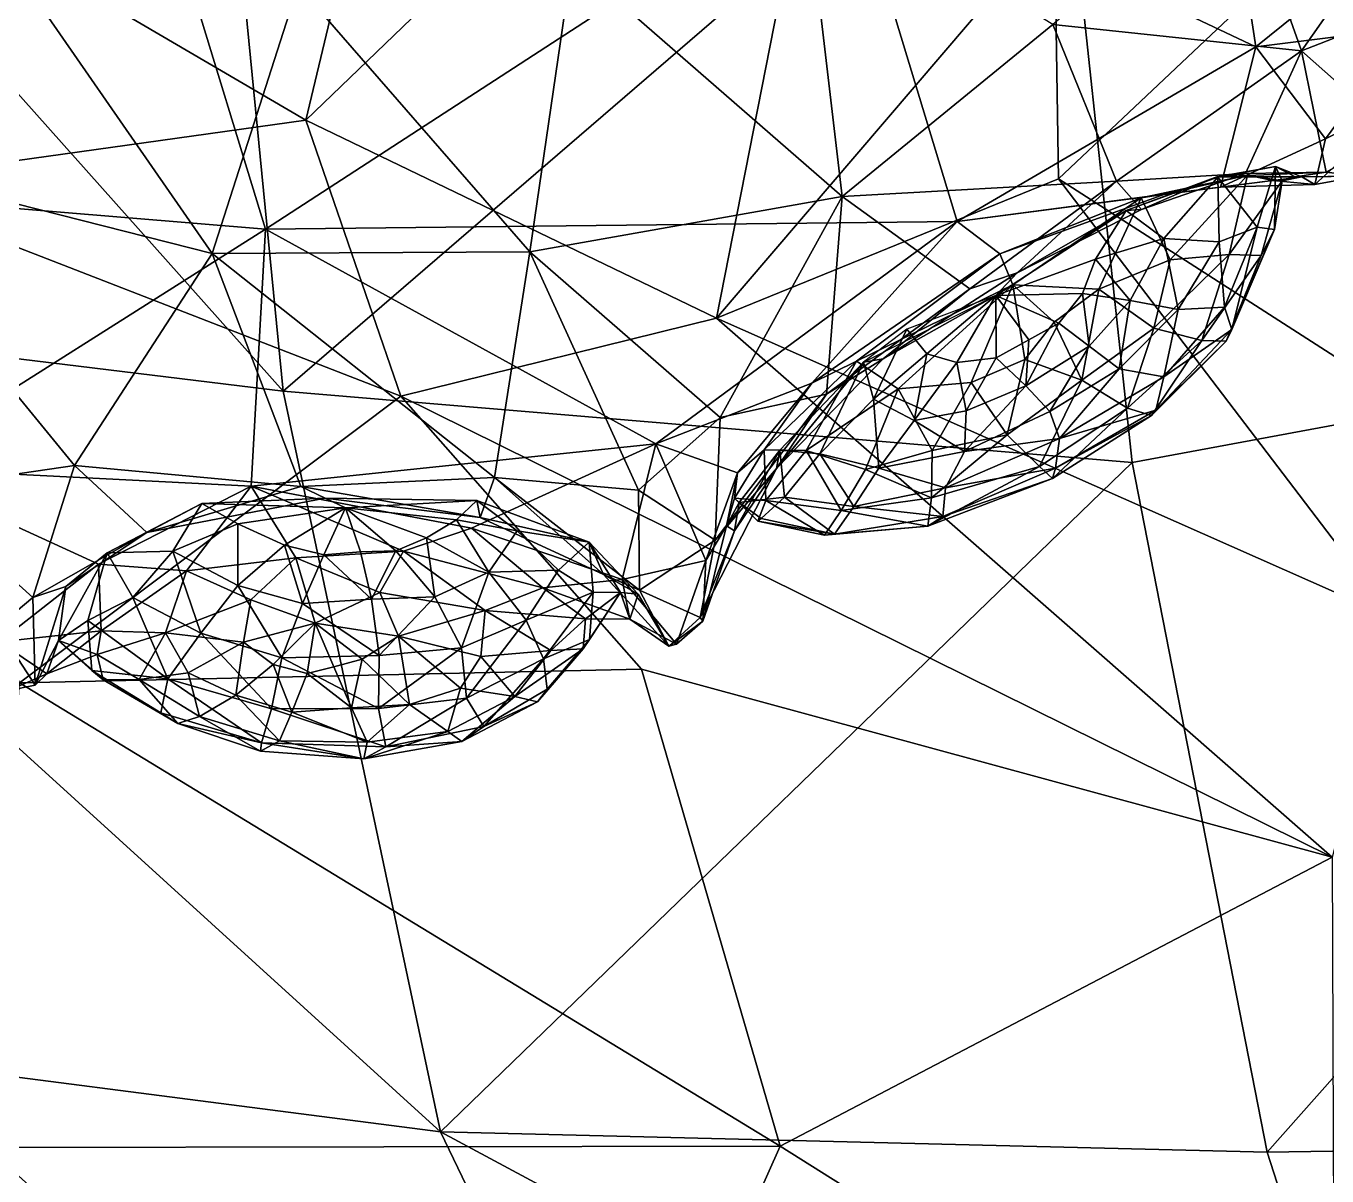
# Model space of a CAD drawing. Extents: x -1.07 to 1.07, y -3.15 to 5.89.
# Drawn here: x -0.578 to -0.4009, y -0.5574 to -0.401 of the extents above; entities that cross this region are included whole.
import ezdxf

# ---------------------------------------------------------------- set-up
doc = ezdxf.new("R2010")
doc.units = 0
doc.layers.add('TRICERTP$LWO', color=1, linetype='CONTINUOUS')

msp = doc.modelspace()

# ---------------------------------------------------------------- linework, layer by layer
at = {"layer": 'TRICERTP$LWO'}
for points in [[(-0.4382, -0.36034, 2.65548), (-0.30578, -0.43781, 2.73583), (-0.31039, -0.28077, 2.85145)], [(-0.55368, -0.34186, 2.50874), (-0.65631, -0.32363, 2.34307), (-0.54302, -0.45068, 2.44283)], [(-0.64631, -0.43805, 2.28687), (-0.54302, -0.45068, 2.44283), (-0.65631, -0.32363, 2.34307)], [(-0.52247, -0.34097, 0.89307), (-0.5399, -0.4138, 1.00567), (-0.62908, -0.36163, 0.93295)], [(-0.46442, -0.34113, 0.90022), (-0.5399, -0.4138, 1.00567), (-0.52247, -0.34097, 0.89307)], [(-0.46442, -0.34113, 0.90022), (-0.48403, -0.44072, 1.05318), (-0.5399, -0.4138, 1.00567)], [(-0.438, -0.38693, 0.98889), (-0.48403, -0.44072, 1.05318), (-0.46442, -0.34113, 0.90022)], [(-0.55368, -0.34186, 2.50874), (-0.54302, -0.45068, 2.44283), (-0.4382, -0.36034, 2.65548)], [(-0.65072, -0.35446, 0.01023), (-0.56671, -0.35893, 0.00587), (-0.63135, -0.42149, 0.00828)], [(-0.46651, -0.37738, 0.00285), (-0.41777, -0.3568, 0.00701), (-0.4106, -0.40383, 0.01312)], [(-0.4106, -0.40383, 0.01312), (-0.41777, -0.3568, 0.00701), (-0.39219, -0.38896, 0.0253)], [(-0.5454, -0.4286, 0.00353), (-0.63135, -0.42149, 0.00828), (-0.56671, -0.35893, 0.00587)], [(-0.56671, -0.35893, 0.00587), (-0.46651, -0.37738, 0.00285), (-0.5454, -0.4286, 0.00353)], [(-0.54302, -0.45068, 2.44283), (-0.42741, -0.46037, 2.58817), (-0.4382, -0.36034, 2.65548)], [(-0.4382, -0.36034, 2.65548), (-0.42741, -0.46037, 2.58817), (-0.30578, -0.43781, 2.73583)], [(-0.5399, -0.4138, 1.00567), (-0.60158, -0.4224, 1.02549), (-0.62908, -0.36163, 0.93295)], [(-0.45124, -0.42756, 0.00595), (-0.5454, -0.4286, 0.00353), (-0.46651, -0.37738, 0.00285)], [(-0.45124, -0.42756, 0.00595), (-0.46651, -0.37738, 0.00285), (-0.4106, -0.40383, 0.01312)], [(-0.47208, -0.38017, 0.25864), (-0.50367, -0.39214, 0.25594), (-0.46692, -0.42416, 0.15924)], [(-0.43822, -0.40075, 0.17486), (-0.47208, -0.38017, 0.25864), (-0.46692, -0.42416, 0.15924)], [(-0.41315, -0.37971, 0.17016), (-0.43822, -0.40075, 0.17486), (-0.40438, -0.40437, 0.10704)], [(-0.38728, -0.37995, 0.11084), (-0.41315, -0.37971, 0.17016), (-0.40438, -0.40437, 0.10704)], [(-0.38728, -0.37995, 0.11084), (-0.40438, -0.40437, 0.10704), (-0.38058, -0.39505, 0.0747)], [(-0.39834, -0.38486, 1.0313), (-0.43744, -0.42176, 1.03689), (-0.438, -0.38693, 0.98889)], [(-0.43744, -0.42176, 1.03689), (-0.39834, -0.38486, 1.0313), (-0.38316, -0.45664, 1.10777)], [(-0.55268, -0.43192, 0.16692), (-0.58362, -0.38736, 0.26072), (-0.60615, -0.41839, 0.17177)], [(-0.54096, -0.39548, 0.25393), (-0.58362, -0.38736, 0.26072), (-0.55268, -0.43192, 0.16692)], [(-0.438, -0.38693, 0.98889), (-0.43744, -0.42176, 1.03689), (-0.48403, -0.44072, 1.05318)], [(-0.39219, -0.38896, 0.0253), (-0.38995, -0.40121, 0.03189), (-0.4106, -0.40383, 0.01312)], [(-0.50367, -0.39214, 0.25594), (-0.54096, -0.39548, 0.25393), (-0.5094, -0.4317, 0.16602)], [(-0.46692, -0.42416, 0.15924), (-0.50367, -0.39214, 0.25594), (-0.5094, -0.4317, 0.16602)], [(-0.5094, -0.4317, 0.16602), (-0.54096, -0.39548, 0.25393), (-0.55268, -0.43192, 0.16692)], [(-0.39168, -0.41561, 0.06921), (-0.38058, -0.39505, 0.0747), (-0.40438, -0.40437, 0.10704)], [(-0.46692, -0.42416, 0.15924), (-0.42955, -0.42211, 0.12198), (-0.43822, -0.40075, 0.17486)], [(-0.40438, -0.40437, 0.10704), (-0.43822, -0.40075, 0.17486), (-0.42955, -0.42211, 0.12198)], [(-0.40112, -0.41631, 0.02215), (-0.4106, -0.40383, 0.01312), (-0.38995, -0.40121, 0.03189)], [(-0.38995, -0.40121, 0.03189), (-0.38926, -0.41046, 0.04284), (-0.40112, -0.41631, 0.02215)], [(-0.41538, -0.42292, 0.0146), (-0.45124, -0.42756, 0.00595), (-0.4106, -0.40383, 0.01312)], [(-0.42955, -0.42211, 0.12198), (-0.41198, -0.42105, 0.09964), (-0.40438, -0.40437, 0.10704)], [(-0.40112, -0.41631, 0.02215), (-0.41538, -0.42292, 0.0146), (-0.4106, -0.40383, 0.01312)], [(-0.41198, -0.42105, 0.09964), (-0.401, -0.42088, 0.07666), (-0.40438, -0.40437, 0.10704)], [(-0.39168, -0.41561, 0.06921), (-0.40438, -0.40437, 0.10704), (-0.401, -0.42088, 0.07666)], [(-0.38926, -0.41046, 0.04284), (-0.40254, -0.42255, 0.03177), (-0.40112, -0.41631, 0.02215)], [(-0.39632, -0.42141, 0.05381), (-0.40254, -0.42255, 0.03177), (-0.38926, -0.41046, 0.04284)], [(-0.5399, -0.4138, 1.00567), (-0.527, -0.45133, 1.07168), (-0.60158, -0.4224, 1.02549)], [(-0.48403, -0.44072, 1.05318), (-0.527, -0.45133, 1.07168), (-0.5399, -0.4138, 1.00567)], [(-0.39168, -0.41561, 0.06921), (-0.401, -0.42088, 0.07666), (-0.39632, -0.42141, 0.05381)], [(-0.40254, -0.42255, 0.03177), (-0.41538, -0.42292, 0.0146), (-0.40112, -0.41631, 0.02215)], [(-0.59344, -0.46401, 0.12862), (-0.5714, -0.46078, 0.12442), (-0.60615, -0.41839, 0.17177)], [(-0.60615, -0.41839, 0.17177), (-0.5714, -0.46078, 0.12442), (-0.55268, -0.43192, 0.16692)], [(-0.63135, -0.42149, 0.00828), (-0.5454, -0.4286, 0.00353), (-0.59676, -0.4611, 0.00479)], [(-0.42955, -0.42211, 0.12198), (-0.42615, -0.42593, 0.1102), (-0.41198, -0.42105, 0.09964)], [(-0.4262, -0.42434, 0.01414), (-0.41172, -0.42129, 0.02816), (-0.42225, -0.4328, 0.01519)], [(-0.4262, -0.42434, 0.01414), (-0.42299, -0.42386, 0.0152), (-0.41172, -0.42129, 0.02816)], [(-0.41591, -0.42152, 0.09246), (-0.41198, -0.42105, 0.09964), (-0.42615, -0.42593, 0.1102)], [(-0.40826, -0.422, 0.03141), (-0.41172, -0.42129, 0.02816), (-0.42299, -0.42386, 0.0152)], [(-0.41423, -0.43206, 0.02474), (-0.42225, -0.4328, 0.01519), (-0.41172, -0.42129, 0.02816)], [(-0.40523, -0.42148, 0.06724), (-0.41591, -0.42152, 0.09246), (-0.4079, -0.42011, 0.06098)], [(-0.41591, -0.42152, 0.09246), (-0.41576, -0.42153, 0.08521), (-0.4079, -0.42011, 0.06098)], [(-0.40523, -0.42148, 0.06724), (-0.401, -0.42088, 0.07666), (-0.41591, -0.42152, 0.09246)], [(-0.41198, -0.42105, 0.09964), (-0.41591, -0.42152, 0.09246), (-0.401, -0.42088, 0.07666)], [(-0.4079, -0.42011, 0.06098), (-0.41576, -0.42153, 0.08521), (-0.41043, -0.42833, 0.06669)], [(-0.41172, -0.42129, 0.02816), (-0.40699, -0.42203, 0.04201), (-0.41423, -0.43206, 0.02474)], [(-0.41172, -0.42129, 0.02816), (-0.40826, -0.422, 0.03141), (-0.40699, -0.42203, 0.04201)], [(-0.41043, -0.42833, 0.06669), (-0.40807, -0.42867, 0.0505), (-0.4079, -0.42011, 0.06098)], [(-0.40826, -0.422, 0.03141), (-0.40254, -0.42255, 0.03177), (-0.40432, -0.42148, 0.04812)], [(-0.40432, -0.42148, 0.04812), (-0.40699, -0.42203, 0.04201), (-0.40826, -0.422, 0.03141)], [(-0.4079, -0.42011, 0.06098), (-0.40807, -0.42867, 0.0505), (-0.40699, -0.42203, 0.04201)], [(-0.40699, -0.42203, 0.04201), (-0.40432, -0.42148, 0.04812), (-0.4079, -0.42011, 0.06098)], [(-0.40523, -0.42148, 0.06724), (-0.4079, -0.42011, 0.06098), (-0.40432, -0.42148, 0.04812)], [(-0.401, -0.42088, 0.07666), (-0.40523, -0.42148, 0.06724), (-0.39632, -0.42141, 0.05381)], [(-0.40432, -0.42148, 0.04812), (-0.39632, -0.42141, 0.05381), (-0.40523, -0.42148, 0.06724)], [(-0.39632, -0.42141, 0.05381), (-0.40432, -0.42148, 0.04812), (-0.40254, -0.42255, 0.03177)], [(-0.527, -0.45133, 1.07168), (-0.57891, -0.49034, 1.17612), (-0.60158, -0.4224, 1.02549)], [(-0.48403, -0.44072, 1.05318), (-0.43744, -0.42176, 1.03689), (-0.39194, -0.4815, 1.14258)], [(-0.42955, -0.42211, 0.12198), (-0.46692, -0.42416, 0.15924), (-0.44952, -0.43675, 0.12278)], [(-0.41538, -0.42292, 0.0146), (-0.42299, -0.42386, 0.0152), (-0.45124, -0.42756, 0.00595)], [(-0.44952, -0.43675, 0.12278), (-0.44306, -0.43454, 0.11598), (-0.42955, -0.42211, 0.12198)], [(-0.42615, -0.42593, 0.1102), (-0.42955, -0.42211, 0.12198), (-0.44306, -0.43454, 0.11598)], [(-0.43744, -0.42176, 1.03689), (-0.38316, -0.45664, 1.10777), (-0.39194, -0.4815, 1.14258)], [(-0.41576, -0.42153, 0.08521), (-0.41591, -0.42152, 0.09246), (-0.42823, -0.42607, 0.10472)], [(-0.42615, -0.42593, 0.1102), (-0.42823, -0.42607, 0.10472), (-0.41591, -0.42152, 0.09246)], [(-0.42823, -0.42607, 0.10472), (-0.4231, -0.42989, 0.09702), (-0.41576, -0.42153, 0.08521)], [(-0.4231, -0.42989, 0.09702), (-0.4156, -0.43035, 0.08312), (-0.41576, -0.42153, 0.08521)], [(-0.42299, -0.42386, 0.0152), (-0.41538, -0.42292, 0.0146), (-0.40826, -0.422, 0.03141)], [(-0.4156, -0.43035, 0.08312), (-0.41043, -0.42833, 0.06669), (-0.41576, -0.42153, 0.08521)], [(-0.40254, -0.42255, 0.03177), (-0.40826, -0.422, 0.03141), (-0.41538, -0.42292, 0.0146)], [(-0.40985, -0.43219, 0.03602), (-0.41423, -0.43206, 0.02474), (-0.40699, -0.42203, 0.04201)], [(-0.40807, -0.42867, 0.0505), (-0.40985, -0.43219, 0.03602), (-0.40699, -0.42203, 0.04201)], [(-0.5094, -0.4317, 0.16602), (-0.48351, -0.45423, 0.11876), (-0.46692, -0.42416, 0.15924)], [(-0.48351, -0.45423, 0.11876), (-0.46905, -0.45109, 0.11294), (-0.46692, -0.42416, 0.15924)], [(-0.46905, -0.45109, 0.11294), (-0.44952, -0.43675, 0.12278), (-0.46692, -0.42416, 0.15924)], [(-0.44542, -0.43198, 0.0073), (-0.45124, -0.42756, 0.00595), (-0.42299, -0.42386, 0.0152)], [(-0.42299, -0.42386, 0.0152), (-0.4262, -0.42434, 0.01414), (-0.44542, -0.43198, 0.0073)], [(-0.44368, -0.43621, 0.00677), (-0.44542, -0.43198, 0.0073), (-0.4262, -0.42434, 0.01414)], [(-0.44368, -0.43621, 0.00677), (-0.4262, -0.42434, 0.01414), (-0.43194, -0.43679, 0.00873)], [(-0.42225, -0.4328, 0.01519), (-0.43194, -0.43679, 0.00873), (-0.4262, -0.42434, 0.01414)], [(-0.4324, -0.43271, 0.1068), (-0.42823, -0.42607, 0.10472), (-0.446, -0.43765, 0.11097)], [(-0.44306, -0.43454, 0.11598), (-0.446, -0.43765, 0.11097), (-0.42823, -0.42607, 0.10472)], [(-0.42615, -0.42593, 0.1102), (-0.44306, -0.43454, 0.11598), (-0.42823, -0.42607, 0.10472)], [(-0.4324, -0.43271, 0.1068), (-0.4231, -0.42989, 0.09702), (-0.42823, -0.42607, 0.10472)], [(-0.45124, -0.42756, 0.00595), (-0.49227, -0.45782, 0.01107), (-0.5454, -0.4286, 0.00353)], [(-0.49227, -0.45782, 0.01107), (-0.45124, -0.42756, 0.00595), (-0.47102, -0.44955, 0.01136)], [(-0.45124, -0.42756, 0.00595), (-0.44542, -0.43198, 0.0073), (-0.47102, -0.44955, 0.01136)], [(-0.41043, -0.42833, 0.06669), (-0.4156, -0.43035, 0.08312), (-0.41486, -0.43924, 0.06909)], [(-0.41486, -0.43924, 0.06909), (-0.41385, -0.44228, 0.05262), (-0.41043, -0.42833, 0.06669)], [(-0.40807, -0.42867, 0.0505), (-0.41043, -0.42833, 0.06669), (-0.41385, -0.44228, 0.05262)], [(-0.59676, -0.4611, 0.00479), (-0.5454, -0.4286, 0.00353), (-0.54737, -0.46358, 0.00293)], [(-0.54737, -0.46358, 0.00293), (-0.5454, -0.4286, 0.00353), (-0.49227, -0.45782, 0.01107)], [(-0.4231, -0.42989, 0.09702), (-0.4324, -0.43271, 0.1068), (-0.42769, -0.43834, 0.09851)], [(-0.42769, -0.43834, 0.09851), (-0.42118, -0.43956, 0.08527), (-0.4231, -0.42989, 0.09702)], [(-0.4156, -0.43035, 0.08312), (-0.4231, -0.42989, 0.09702), (-0.42118, -0.43956, 0.08527)], [(-0.42118, -0.43956, 0.08527), (-0.41486, -0.43924, 0.06909), (-0.4156, -0.43035, 0.08312)], [(-0.40985, -0.43219, 0.03602), (-0.40807, -0.42867, 0.0505), (-0.41461, -0.44387, 0.03699)], [(-0.41385, -0.44228, 0.05262), (-0.41461, -0.44387, 0.03699), (-0.40807, -0.42867, 0.0505)], [(-0.5714, -0.46078, 0.12442), (-0.5406, -0.46361, 0.12848), (-0.55268, -0.43192, 0.16692)], [(-0.5094, -0.4317, 0.16602), (-0.55268, -0.43192, 0.16692), (-0.51425, -0.46241, 0.12282)], [(-0.5406, -0.46361, 0.12848), (-0.51425, -0.46241, 0.12282), (-0.55268, -0.43192, 0.16692)], [(-0.51425, -0.46241, 0.12282), (-0.49462, -0.46411, 0.11382), (-0.5094, -0.4317, 0.16602)], [(-0.48351, -0.45423, 0.11876), (-0.5094, -0.4317, 0.16602), (-0.49462, -0.46411, 0.11382)], [(-0.47102, -0.44955, 0.01136), (-0.44542, -0.43198, 0.0073), (-0.46495, -0.44656, 0.00969)], [(-0.44542, -0.43198, 0.0073), (-0.44368, -0.43621, 0.00677), (-0.46495, -0.44656, 0.00969)], [(-0.42225, -0.4328, 0.01519), (-0.41423, -0.43206, 0.02474), (-0.42447, -0.4421, 0.01358)], [(-0.41794, -0.44378, 0.0236), (-0.42447, -0.4421, 0.01358), (-0.41423, -0.43206, 0.02474)], [(-0.41423, -0.43206, 0.02474), (-0.40985, -0.43219, 0.03602), (-0.41794, -0.44378, 0.0236)], [(-0.4342, -0.43738, 0.1064), (-0.4324, -0.43271, 0.1068), (-0.446, -0.43765, 0.11097)], [(-0.4342, -0.43738, 0.1064), (-0.42769, -0.43834, 0.09851), (-0.4324, -0.43271, 0.1068)], [(-0.42447, -0.4421, 0.01358), (-0.43194, -0.43679, 0.00873), (-0.42225, -0.4328, 0.01519)], [(-0.41461, -0.44387, 0.03699), (-0.41794, -0.44378, 0.0236), (-0.40985, -0.43219, 0.03602)], [(-0.44306, -0.43454, 0.11598), (-0.44952, -0.43675, 0.12278), (-0.46131, -0.44628, 0.11026)], [(-0.44306, -0.43454, 0.11598), (-0.46131, -0.44628, 0.11026), (-0.446, -0.43765, 0.11097)], [(-0.46905, -0.45109, 0.11294), (-0.46131, -0.44628, 0.11026), (-0.44952, -0.43675, 0.12278)], [(-0.45929, -0.45034, 0.00976), (-0.46495, -0.44656, 0.00969), (-0.44368, -0.43621, 0.00677)], [(-0.44932, -0.44946, 0.00784), (-0.45929, -0.45034, 0.00976), (-0.44368, -0.43621, 0.00677)], [(-0.44202, -0.44633, 0.00702), (-0.44932, -0.44946, 0.00784), (-0.44368, -0.43621, 0.00677)], [(-0.43741, -0.44141, 0.10599), (-0.4342, -0.43738, 0.1064), (-0.446, -0.43765, 0.11097)], [(-0.43194, -0.43679, 0.00873), (-0.43806, -0.44128, 0.00684), (-0.44368, -0.43621, 0.00677)], [(-0.43806, -0.44128, 0.00684), (-0.44202, -0.44633, 0.00702), (-0.44368, -0.43621, 0.00677)], [(-0.43426, -0.44918, 0.01061), (-0.43806, -0.44128, 0.00684), (-0.43194, -0.43679, 0.00873)], [(-0.43741, -0.44141, 0.10599), (-0.43326, -0.44454, 0.09861), (-0.4342, -0.43738, 0.1064)], [(-0.42447, -0.4421, 0.01358), (-0.43426, -0.44918, 0.01061), (-0.43194, -0.43679, 0.00873)], [(-0.42769, -0.43834, 0.09851), (-0.4342, -0.43738, 0.1064), (-0.43326, -0.44454, 0.09861)], [(-0.54302, -0.45068, 2.44283), (-0.64631, -0.43805, 2.28687), (-0.52158, -0.55145, 2.37869)], [(-0.61577, -0.53929, 2.2082), (-0.52158, -0.55145, 2.37869), (-0.64631, -0.43805, 2.28687)], [(-0.46131, -0.44628, 0.11026), (-0.46402, -0.44671, 0.10498), (-0.446, -0.43765, 0.11097)], [(-0.45808, -0.44223, 0.10946), (-0.45539, -0.44557, 0.10828), (-0.446, -0.43765, 0.11097)], [(-0.45539, -0.44557, 0.10828), (-0.45127, -0.44674, 0.10731), (-0.446, -0.43765, 0.11097)], [(-0.45127, -0.44674, 0.10731), (-0.44593, -0.44611, 0.10647), (-0.446, -0.43765, 0.11097)], [(-0.44151, -0.44368, 0.10661), (-0.43741, -0.44141, 0.10599), (-0.446, -0.43765, 0.11097)], [(-0.44593, -0.44611, 0.10647), (-0.44151, -0.44368, 0.10661), (-0.446, -0.43765, 0.11097)], [(-0.43326, -0.44454, 0.09861), (-0.42919, -0.44762, 0.08577), (-0.42769, -0.43834, 0.09851)], [(-0.42118, -0.43956, 0.08527), (-0.42769, -0.43834, 0.09851), (-0.42919, -0.44762, 0.08577)], [(-0.42741, -0.46037, 2.58817), (-0.40905, -0.5542, 2.52382), (-0.30578, -0.43781, 2.73583)], [(-0.40905, -0.5542, 2.52382), (-0.28174, -0.55226, 2.65648), (-0.30578, -0.43781, 2.73583)], [(-0.527, -0.45133, 1.07168), (-0.48403, -0.44072, 1.05318), (-0.4002, -0.51408, 1.20277)], [(-0.48403, -0.44072, 1.05318), (-0.39194, -0.4815, 1.14258), (-0.4002, -0.51408, 1.20277)], [(-0.42919, -0.44762, 0.08577), (-0.4231, -0.4487, 0.06827), (-0.42118, -0.43956, 0.08527)], [(-0.41486, -0.43924, 0.06909), (-0.42118, -0.43956, 0.08527), (-0.4231, -0.4487, 0.06827)], [(-0.41486, -0.43924, 0.06909), (-0.4231, -0.4487, 0.06827), (-0.41385, -0.44228, 0.05262)], [(-0.45808, -0.44223, 0.10946), (-0.46402, -0.44671, 0.10498), (-0.46262, -0.45176, 0.10192)], [(-0.45539, -0.44557, 0.10828), (-0.45808, -0.44223, 0.10946), (-0.46262, -0.45176, 0.10192)], [(-0.43806, -0.44128, 0.00684), (-0.43426, -0.44918, 0.01061), (-0.44202, -0.44633, 0.00702)], [(-0.43326, -0.44454, 0.09861), (-0.43741, -0.44141, 0.10599), (-0.44188, -0.44993, 0.09964)], [(-0.44151, -0.44368, 0.10661), (-0.44188, -0.44993, 0.09964), (-0.43741, -0.44141, 0.10599)], [(-0.42804, -0.45299, 0.01952), (-0.43426, -0.44918, 0.01061), (-0.42447, -0.4421, 0.01358)], [(-0.41794, -0.44378, 0.0236), (-0.42804, -0.45299, 0.01952), (-0.42447, -0.4421, 0.01358)], [(-0.4231, -0.4487, 0.06827), (-0.4242, -0.45324, 0.04891), (-0.41385, -0.44228, 0.05262)], [(-0.41385, -0.44228, 0.05262), (-0.4242, -0.45324, 0.04891), (-0.41461, -0.44387, 0.03699)], [(-0.44151, -0.44368, 0.10661), (-0.44593, -0.44611, 0.10647), (-0.44188, -0.44993, 0.09964)], [(-0.4248, -0.45395, 0.03232), (-0.42804, -0.45299, 0.01952), (-0.41794, -0.44378, 0.0236)], [(-0.41461, -0.44387, 0.03699), (-0.4248, -0.45395, 0.03232), (-0.41794, -0.44378, 0.0236)], [(-0.4242, -0.45324, 0.04891), (-0.4248, -0.45395, 0.03232), (-0.41461, -0.44387, 0.03699)], [(-0.46131, -0.44628, 0.11026), (-0.46905, -0.45109, 0.11294), (-0.47583, -0.4612, 0.09087)], [(-0.46131, -0.44628, 0.11026), (-0.47583, -0.4612, 0.09087), (-0.46402, -0.44671, 0.10498)], [(-0.45539, -0.44557, 0.10828), (-0.46262, -0.45176, 0.10192), (-0.45709, -0.45464, 0.09996)], [(-0.45127, -0.44674, 0.10731), (-0.45539, -0.44557, 0.10828), (-0.45709, -0.45464, 0.09996)], [(-0.44593, -0.44611, 0.10647), (-0.45127, -0.44674, 0.10731), (-0.45001, -0.45334, 0.10042)], [(-0.44593, -0.44611, 0.10647), (-0.45001, -0.45334, 0.10042), (-0.44188, -0.44993, 0.09964)], [(-0.44188, -0.44993, 0.09964), (-0.43864, -0.45341, 0.0882), (-0.43326, -0.44454, 0.09861)], [(-0.42919, -0.44762, 0.08577), (-0.43326, -0.44454, 0.09861), (-0.43864, -0.45341, 0.0882)], [(-0.47752, -0.45865, 0.02036), (-0.46495, -0.44656, 0.00969), (-0.47182, -0.45873, 0.01778)], [(-0.47102, -0.44955, 0.01136), (-0.46495, -0.44656, 0.00969), (-0.47752, -0.45865, 0.02036)], [(-0.47583, -0.4612, 0.09087), (-0.4754, -0.45867, 0.08386), (-0.46402, -0.44671, 0.10498)], [(-0.46402, -0.44671, 0.10498), (-0.4754, -0.45867, 0.08386), (-0.46992, -0.45919, 0.08857)], [(-0.45929, -0.45034, 0.00976), (-0.47182, -0.45873, 0.01778), (-0.46495, -0.44656, 0.00969)], [(-0.46262, -0.45176, 0.10192), (-0.46402, -0.44671, 0.10498), (-0.46992, -0.45919, 0.08857)], [(-0.45127, -0.44674, 0.10731), (-0.45709, -0.45464, 0.09996), (-0.45001, -0.45334, 0.10042)], [(-0.44202, -0.44633, 0.00702), (-0.44442, -0.4566, 0.01163), (-0.44932, -0.44946, 0.00784)], [(-0.44442, -0.4566, 0.01163), (-0.44202, -0.44633, 0.00702), (-0.43426, -0.44918, 0.01061)], [(-0.43864, -0.45341, 0.0882), (-0.4373, -0.45711, 0.07119), (-0.42919, -0.44762, 0.08577)], [(-0.4231, -0.4487, 0.06827), (-0.42919, -0.44762, 0.08577), (-0.4373, -0.45711, 0.07119)], [(-0.49227, -0.45782, 0.01107), (-0.47102, -0.44955, 0.01136), (-0.48114, -0.46178, 0.02409)], [(-0.48114, -0.46178, 0.02409), (-0.47102, -0.44955, 0.01136), (-0.47752, -0.45865, 0.02036)], [(-0.44932, -0.44946, 0.00784), (-0.45464, -0.45873, 0.01208), (-0.45929, -0.45034, 0.00976)], [(-0.45464, -0.45873, 0.01208), (-0.44932, -0.44946, 0.00784), (-0.44442, -0.4566, 0.01163)], [(-0.44003, -0.46093, 0.02039), (-0.44442, -0.4566, 0.01163), (-0.43426, -0.44918, 0.01061)], [(-0.42804, -0.45299, 0.01952), (-0.44003, -0.46093, 0.02039), (-0.43426, -0.44918, 0.01061)], [(-0.4231, -0.4487, 0.06827), (-0.4373, -0.45711, 0.07119), (-0.4242, -0.45324, 0.04891)], [(-0.57891, -0.49034, 1.17612), (-0.527, -0.45133, 1.07168), (-0.49421, -0.48848, 1.16196)], [(-0.54302, -0.45068, 2.44283), (-0.52158, -0.55145, 2.37869), (-0.42741, -0.46037, 2.58817)], [(-0.527, -0.45133, 1.07168), (-0.4002, -0.51408, 1.20277), (-0.49421, -0.48848, 1.16196)], [(-0.48421, -0.47093, 0.09689), (-0.47583, -0.4612, 0.09087), (-0.46905, -0.45109, 0.11294)], [(-0.48421, -0.47093, 0.09689), (-0.46905, -0.45109, 0.11294), (-0.48351, -0.45423, 0.11876)], [(-0.47182, -0.45873, 0.01778), (-0.45929, -0.45034, 0.00976), (-0.46372, -0.4613, 0.01621)], [(-0.46372, -0.4613, 0.01621), (-0.45929, -0.45034, 0.00976), (-0.45464, -0.45873, 0.01208)], [(-0.43864, -0.45341, 0.0882), (-0.44188, -0.44993, 0.09964), (-0.45025, -0.45886, 0.08836)], [(-0.45001, -0.45334, 0.10042), (-0.45025, -0.45886, 0.08836), (-0.44188, -0.44993, 0.09964)], [(-0.46262, -0.45176, 0.10192), (-0.46992, -0.45919, 0.08857), (-0.46192, -0.46116, 0.08837)], [(-0.45709, -0.45464, 0.09996), (-0.46262, -0.45176, 0.10192), (-0.46192, -0.46116, 0.08837)], [(-0.45001, -0.45334, 0.10042), (-0.45709, -0.45464, 0.09996), (-0.45025, -0.45886, 0.08836)], [(-0.43826, -0.46256, 0.03316), (-0.44003, -0.46093, 0.02039), (-0.42804, -0.45299, 0.01952)], [(-0.4248, -0.45395, 0.03232), (-0.43826, -0.46256, 0.03316), (-0.42804, -0.45299, 0.01952)], [(-0.4373, -0.45711, 0.07119), (-0.43786, -0.46115, 0.0504), (-0.4242, -0.45324, 0.04891)], [(-0.4242, -0.45324, 0.04891), (-0.43786, -0.46115, 0.0504), (-0.4248, -0.45395, 0.03232)], [(-0.48421, -0.47093, 0.09689), (-0.48351, -0.45423, 0.11876), (-0.49462, -0.46411, 0.11382)], [(-0.45709, -0.45464, 0.09996), (-0.46192, -0.46116, 0.08837), (-0.45025, -0.45886, 0.08836)], [(-0.43864, -0.45341, 0.0882), (-0.45025, -0.45886, 0.08836), (-0.4373, -0.45711, 0.07119)], [(-0.43786, -0.46115, 0.0504), (-0.43826, -0.46256, 0.03316), (-0.4248, -0.45395, 0.03232)], [(-0.44003, -0.46093, 0.02039), (-0.45473, -0.46519, 0.02014), (-0.44442, -0.4566, 0.01163)], [(-0.45473, -0.46519, 0.02014), (-0.45464, -0.45873, 0.01208), (-0.44442, -0.4566, 0.01163)], [(-0.49227, -0.45782, 0.01107), (-0.51735, -0.46929, 0.00507), (-0.54737, -0.46358, 0.00293)], [(-0.49687, -0.47629, 0.0187), (-0.51735, -0.46929, 0.00507), (-0.49227, -0.45782, 0.01107)], [(-0.48546, -0.47368, 0.03123), (-0.49687, -0.47629, 0.0187), (-0.49227, -0.45782, 0.01107)], [(-0.48546, -0.47368, 0.03123), (-0.49227, -0.45782, 0.01107), (-0.48114, -0.46178, 0.02409)], [(-0.48157, -0.46522, 0.03549), (-0.47752, -0.45865, 0.02036), (-0.47729, -0.46553, 0.02956)], [(-0.48114, -0.46178, 0.02409), (-0.47752, -0.45865, 0.02036), (-0.48157, -0.46522, 0.03549)], [(-0.47583, -0.4612, 0.09087), (-0.48156, -0.46965, 0.06495), (-0.4754, -0.45867, 0.08386)], [(-0.48156, -0.46965, 0.06495), (-0.48092, -0.46581, 0.05787), (-0.4754, -0.45867, 0.08386)], [(-0.4754, -0.45867, 0.08386), (-0.48092, -0.46581, 0.05787), (-0.47475, -0.46507, 0.07304)], [(-0.47182, -0.45873, 0.01778), (-0.47729, -0.46553, 0.02956), (-0.47752, -0.45865, 0.02036)], [(-0.46992, -0.45919, 0.08857), (-0.4754, -0.45867, 0.08386), (-0.47475, -0.46507, 0.07304)], [(-0.45025, -0.45886, 0.08836), (-0.45285, -0.46381, 0.07167), (-0.4373, -0.45711, 0.07119)], [(-0.4373, -0.45711, 0.07119), (-0.45285, -0.46381, 0.07167), (-0.43786, -0.46115, 0.0504)], [(-0.52158, -0.55145, 2.37869), (-0.40905, -0.5542, 2.52382), (-0.42741, -0.46037, 2.58817)], [(-0.47729, -0.46553, 0.02956), (-0.47182, -0.45873, 0.01778), (-0.46703, -0.4669, 0.02585)], [(-0.46992, -0.45919, 0.08857), (-0.47475, -0.46507, 0.07304), (-0.46531, -0.46637, 0.07288)], [(-0.46372, -0.4613, 0.01621), (-0.46703, -0.4669, 0.02585), (-0.47182, -0.45873, 0.01778)], [(-0.46192, -0.46116, 0.08837), (-0.46992, -0.45919, 0.08857), (-0.46531, -0.46637, 0.07288)], [(-0.45464, -0.45873, 0.01208), (-0.45473, -0.46519, 0.02014), (-0.46372, -0.4613, 0.01621)], [(-0.45025, -0.45886, 0.08836), (-0.46192, -0.46116, 0.08837), (-0.45285, -0.46381, 0.07167)], [(-0.54737, -0.46358, 0.00293), (-0.56814, -0.47419, 0.00618), (-0.59676, -0.4611, 0.00479)], [(-0.56814, -0.47419, 0.00618), (-0.58165, -0.48479, 0.0173), (-0.59676, -0.4611, 0.00479)], [(-0.5771, -0.47875, 0.09572), (-0.5714, -0.46078, 0.12442), (-0.59344, -0.46401, 0.12862)], [(-0.5714, -0.46078, 0.12442), (-0.5771, -0.47875, 0.09572), (-0.56156, -0.46988, 0.11509)], [(-0.5714, -0.46078, 0.12442), (-0.56156, -0.46988, 0.11509), (-0.5406, -0.46361, 0.12848)], [(-0.48421, -0.47093, 0.09689), (-0.48622, -0.48146, 0.0716), (-0.47583, -0.4612, 0.09087)], [(-0.48622, -0.48146, 0.0716), (-0.48156, -0.46965, 0.06495), (-0.47583, -0.4612, 0.09087)], [(-0.48546, -0.47368, 0.03123), (-0.48114, -0.46178, 0.02409), (-0.48265, -0.46897, 0.04156)], [(-0.48265, -0.46897, 0.04156), (-0.48114, -0.46178, 0.02409), (-0.48157, -0.46522, 0.03549)], [(-0.46703, -0.4669, 0.02585), (-0.46372, -0.4613, 0.01621), (-0.45473, -0.46519, 0.02014)], [(-0.46192, -0.46116, 0.08837), (-0.46531, -0.46637, 0.07288), (-0.45285, -0.46381, 0.07167)], [(-0.43826, -0.46256, 0.03316), (-0.45526, -0.46901, 0.03497), (-0.44003, -0.46093, 0.02039)], [(-0.45526, -0.46901, 0.03497), (-0.45473, -0.46519, 0.02014), (-0.44003, -0.46093, 0.02039)], [(-0.45285, -0.46381, 0.07167), (-0.45322, -0.46772, 0.05249), (-0.43786, -0.46115, 0.0504)], [(-0.43786, -0.46115, 0.0504), (-0.45322, -0.46772, 0.05249), (-0.43826, -0.46256, 0.03316)], [(-0.56814, -0.47419, 0.00618), (-0.54737, -0.46358, 0.00293), (-0.55615, -0.47512, 0.00811)], [(-0.5373, -0.46522, 0.12466), (-0.5406, -0.46361, 0.12848), (-0.56156, -0.46988, 0.11509)], [(-0.54737, -0.46358, 0.00293), (-0.54126, -0.47333, 0.00444), (-0.55615, -0.47512, 0.00811)], [(-0.54126, -0.47333, 0.00444), (-0.54737, -0.46358, 0.00293), (-0.52661, -0.47241, 0.00454)], [(-0.51735, -0.46929, 0.00507), (-0.52661, -0.47241, 0.00454), (-0.54737, -0.46358, 0.00293)], [(-0.51425, -0.46241, 0.12282), (-0.5406, -0.46361, 0.12848), (-0.51618, -0.46785, 0.11618)], [(-0.5406, -0.46361, 0.12848), (-0.5373, -0.46522, 0.12466), (-0.51618, -0.46785, 0.11618)], [(-0.51425, -0.46241, 0.12282), (-0.51618, -0.46785, 0.11618), (-0.4994, -0.4756, 0.09149)], [(-0.49449, -0.47772, 0.09471), (-0.51425, -0.46241, 0.12282), (-0.4994, -0.4756, 0.09149)], [(-0.49449, -0.47772, 0.09471), (-0.49462, -0.46411, 0.11382), (-0.51425, -0.46241, 0.12282)], [(-0.45285, -0.46381, 0.07167), (-0.46531, -0.46637, 0.07288), (-0.45322, -0.46772, 0.05249)], [(-0.45322, -0.46772, 0.05249), (-0.45526, -0.46901, 0.03497), (-0.43826, -0.46256, 0.03316)], [(-0.58193, -0.48278, 0.09193), (-0.5771, -0.47875, 0.09572), (-0.59344, -0.46401, 0.12862)], [(-0.56156, -0.46988, 0.11509), (-0.55408, -0.46593, 0.11586), (-0.5373, -0.46522, 0.12466)], [(-0.53451, -0.46653, 0.11967), (-0.5373, -0.46522, 0.12466), (-0.55408, -0.46593, 0.11586)], [(-0.51618, -0.46785, 0.11618), (-0.5373, -0.46522, 0.12466), (-0.51665, -0.46552, 0.11294)], [(-0.5373, -0.46522, 0.12466), (-0.53451, -0.46653, 0.11967), (-0.51665, -0.46552, 0.11294)], [(-0.51942, -0.46817, 0.11365), (-0.51665, -0.46552, 0.11294), (-0.53451, -0.46653, 0.11967)], [(-0.51665, -0.46552, 0.11294), (-0.51942, -0.46817, 0.11365), (-0.51116, -0.46967, 0.10399)], [(-0.51665, -0.46552, 0.11294), (-0.51116, -0.46967, 0.10399), (-0.50135, -0.47121, 0.08635)], [(-0.51618, -0.46785, 0.11618), (-0.51665, -0.46552, 0.11294), (-0.50135, -0.47121, 0.08635)], [(-0.49449, -0.47772, 0.09471), (-0.48421, -0.47093, 0.09689), (-0.49462, -0.46411, 0.11382)], [(-0.48265, -0.46897, 0.04156), (-0.48157, -0.46522, 0.03549), (-0.48092, -0.46581, 0.05787)], [(-0.47729, -0.46553, 0.02956), (-0.4784, -0.46834, 0.04391), (-0.48157, -0.46522, 0.03549)], [(-0.48092, -0.46581, 0.05787), (-0.48157, -0.46522, 0.03549), (-0.4784, -0.46834, 0.04391)], [(-0.47792, -0.46797, 0.05785), (-0.47475, -0.46507, 0.07304), (-0.48092, -0.46581, 0.05787)], [(-0.4784, -0.46834, 0.04391), (-0.47729, -0.46553, 0.02956), (-0.4693, -0.47027, 0.03816)], [(-0.47475, -0.46507, 0.07304), (-0.47792, -0.46797, 0.05785), (-0.46796, -0.47014, 0.05414)], [(-0.46703, -0.4669, 0.02585), (-0.4693, -0.47027, 0.03816), (-0.47729, -0.46553, 0.02956)], [(-0.46531, -0.46637, 0.07288), (-0.47475, -0.46507, 0.07304), (-0.46796, -0.47014, 0.05414)], [(-0.45473, -0.46519, 0.02014), (-0.45526, -0.46901, 0.03497), (-0.46703, -0.4669, 0.02585)], [(-0.55803, -0.47245, 0.10518), (-0.55408, -0.46593, 0.11586), (-0.56698, -0.47266, 0.09605)], [(-0.55408, -0.46593, 0.11586), (-0.56156, -0.46988, 0.11509), (-0.56698, -0.47266, 0.09605)], [(-0.54915, -0.46871, 0.11489), (-0.55408, -0.46593, 0.11586), (-0.55803, -0.47245, 0.10518)], [(-0.55408, -0.46593, 0.11586), (-0.54915, -0.46871, 0.11489), (-0.53451, -0.46653, 0.11967)], [(-0.54915, -0.46871, 0.11489), (-0.54283, -0.47163, 0.11475), (-0.53451, -0.46653, 0.11967)], [(-0.54283, -0.47163, 0.11475), (-0.53748, -0.47295, 0.11442), (-0.53451, -0.46653, 0.11967)], [(-0.53748, -0.47295, 0.11442), (-0.53245, -0.47252, 0.115), (-0.53451, -0.46653, 0.11967)], [(-0.53245, -0.47252, 0.115), (-0.52765, -0.47237, 0.11427), (-0.53451, -0.46653, 0.11967)], [(-0.52765, -0.47237, 0.11427), (-0.5235, -0.47063, 0.1145), (-0.53451, -0.46653, 0.11967)], [(-0.5235, -0.47063, 0.1145), (-0.51942, -0.46817, 0.11365), (-0.53451, -0.46653, 0.11967)], [(-0.48156, -0.46965, 0.06495), (-0.48265, -0.46897, 0.04156), (-0.48092, -0.46581, 0.05787)], [(-0.47792, -0.46797, 0.05785), (-0.48092, -0.46581, 0.05787), (-0.4784, -0.46834, 0.04391)], [(-0.4693, -0.47027, 0.03816), (-0.46703, -0.4669, 0.02585), (-0.45526, -0.46901, 0.03497)], [(-0.46531, -0.46637, 0.07288), (-0.46796, -0.47014, 0.05414), (-0.45322, -0.46772, 0.05249)], [(-0.55803, -0.47245, 0.10518), (-0.54919, -0.47709, 0.10555), (-0.54915, -0.46871, 0.11489)], [(-0.54283, -0.47163, 0.11475), (-0.54915, -0.46871, 0.11489), (-0.54919, -0.47709, 0.10555)], [(-0.52661, -0.47241, 0.00454), (-0.51735, -0.46929, 0.00507), (-0.50767, -0.47743, 0.01366)], [(-0.51942, -0.46817, 0.11365), (-0.5235, -0.47063, 0.1145), (-0.51499, -0.47527, 0.1035)], [(-0.51116, -0.46967, 0.10399), (-0.51942, -0.46817, 0.11365), (-0.51499, -0.47527, 0.1035)], [(-0.49687, -0.47629, 0.0187), (-0.50767, -0.47743, 0.01366), (-0.51735, -0.46929, 0.00507)], [(-0.4994, -0.4756, 0.09149), (-0.51618, -0.46785, 0.11618), (-0.50135, -0.47121, 0.08635)], [(-0.48589, -0.48195, 0.05221), (-0.48265, -0.46897, 0.04156), (-0.48156, -0.46965, 0.06495)], [(-0.48589, -0.48195, 0.05221), (-0.48546, -0.47368, 0.03123), (-0.48265, -0.46897, 0.04156)], [(-0.47792, -0.46797, 0.05785), (-0.4784, -0.46834, 0.04391), (-0.46796, -0.47014, 0.05414)], [(-0.4693, -0.47027, 0.03816), (-0.46796, -0.47014, 0.05414), (-0.4784, -0.46834, 0.04391)], [(-0.46796, -0.47014, 0.05414), (-0.4693, -0.47027, 0.03816), (-0.45526, -0.46901, 0.03497)], [(-0.45322, -0.46772, 0.05249), (-0.46796, -0.47014, 0.05414), (-0.45526, -0.46901, 0.03497)], [(-0.5771, -0.47875, 0.09572), (-0.57258, -0.47722, 0.09415), (-0.56156, -0.46988, 0.11509)], [(-0.57258, -0.47722, 0.09415), (-0.56698, -0.47266, 0.09605), (-0.56156, -0.46988, 0.11509)], [(-0.5235, -0.47063, 0.1145), (-0.52765, -0.47237, 0.11427), (-0.52234, -0.47863, 0.10449)], [(-0.51499, -0.47527, 0.1035), (-0.5235, -0.47063, 0.1145), (-0.52234, -0.47863, 0.10449)], [(-0.51116, -0.46967, 0.10399), (-0.51499, -0.47527, 0.1035), (-0.50552, -0.47503, 0.08912)], [(-0.50552, -0.47503, 0.08912), (-0.50135, -0.47121, 0.08635), (-0.51116, -0.46967, 0.10399)], [(-0.48622, -0.48146, 0.0716), (-0.48421, -0.47093, 0.09689), (-0.49449, -0.47772, 0.09471)], [(-0.48622, -0.48146, 0.0716), (-0.48589, -0.48195, 0.05221), (-0.48156, -0.46965, 0.06495)], [(-0.57359, -0.4846, 0.0564), (-0.56959, -0.48185, 0.07364), (-0.56698, -0.47266, 0.09605)], [(-0.56698, -0.47266, 0.09605), (-0.57258, -0.47722, 0.09415), (-0.57359, -0.4846, 0.0564)], [(-0.56347, -0.47872, 0.09086), (-0.56698, -0.47266, 0.09605), (-0.56959, -0.48185, 0.07364)], [(-0.56347, -0.47872, 0.09086), (-0.55803, -0.47245, 0.10518), (-0.56698, -0.47266, 0.09605)], [(-0.56347, -0.47872, 0.09086), (-0.55419, -0.4836, 0.09104), (-0.55803, -0.47245, 0.10518)], [(-0.54919, -0.47709, 0.10555), (-0.55803, -0.47245, 0.10518), (-0.55419, -0.4836, 0.09104)], [(-0.54919, -0.47709, 0.10555), (-0.54035, -0.47957, 0.10514), (-0.54283, -0.47163, 0.11475)], [(-0.53748, -0.47295, 0.11442), (-0.54283, -0.47163, 0.11475), (-0.54035, -0.47957, 0.10514)], [(-0.52661, -0.47241, 0.00454), (-0.52983, -0.47806, 0.00542), (-0.54126, -0.47333, 0.00444)], [(-0.53245, -0.47252, 0.115), (-0.53748, -0.47295, 0.11442), (-0.53097, -0.47898, 0.10688)], [(-0.52765, -0.47237, 0.11427), (-0.53245, -0.47252, 0.115), (-0.53097, -0.47898, 0.10688)], [(-0.52234, -0.47863, 0.10449), (-0.52765, -0.47237, 0.11427), (-0.53097, -0.47898, 0.10688)], [(-0.52983, -0.47806, 0.00542), (-0.52661, -0.47241, 0.00454), (-0.51551, -0.48051, 0.01174)], [(-0.50767, -0.47743, 0.01366), (-0.51551, -0.48051, 0.01174), (-0.52661, -0.47241, 0.00454)], [(-0.50135, -0.47121, 0.08635), (-0.50552, -0.47503, 0.08912), (-0.50081, -0.47803, 0.07111)], [(-0.50135, -0.47121, 0.08635), (-0.50081, -0.47803, 0.07111), (-0.4971, -0.47806, 0.05551)], [(-0.4971, -0.47806, 0.05551), (-0.49468, -0.47829, 0.06217), (-0.50135, -0.47121, 0.08635)], [(-0.4994, -0.4756, 0.09149), (-0.50135, -0.47121, 0.08635), (-0.49468, -0.47829, 0.06217)], [(-0.58165, -0.48479, 0.0173), (-0.56814, -0.47419, 0.00618), (-0.56776, -0.48327, 0.01756)], [(-0.56814, -0.47419, 0.00618), (-0.55615, -0.47512, 0.00811), (-0.56776, -0.48327, 0.01756)], [(-0.55615, -0.47512, 0.00811), (-0.54126, -0.47333, 0.00444), (-0.54742, -0.47907, 0.0075)], [(-0.54126, -0.47333, 0.00444), (-0.53865, -0.48223, 0.00614), (-0.54742, -0.47907, 0.0075)], [(-0.53865, -0.48223, 0.00614), (-0.54126, -0.47333, 0.00444), (-0.52983, -0.47806, 0.00542)], [(-0.54035, -0.47957, 0.10514), (-0.53097, -0.47898, 0.10688), (-0.53748, -0.47295, 0.11442)], [(-0.49687, -0.47629, 0.0187), (-0.48546, -0.47368, 0.03123), (-0.48946, -0.48507, 0.04014)], [(-0.48546, -0.47368, 0.03123), (-0.48589, -0.48195, 0.05221), (-0.48946, -0.48507, 0.04014)], [(-0.56776, -0.48327, 0.01756), (-0.55615, -0.47512, 0.00811), (-0.55902, -0.48355, 0.01565)], [(-0.55615, -0.47512, 0.00811), (-0.54742, -0.47907, 0.0075), (-0.55902, -0.48355, 0.01565)], [(-0.51499, -0.47527, 0.1035), (-0.52234, -0.47863, 0.10449), (-0.5187, -0.48558, 0.0893)], [(-0.50992, -0.48181, 0.08647), (-0.51499, -0.47527, 0.1035), (-0.5187, -0.48558, 0.0893)], [(-0.50992, -0.48181, 0.08647), (-0.50552, -0.47503, 0.08912), (-0.51499, -0.47527, 0.1035)], [(-0.50552, -0.47503, 0.08912), (-0.50992, -0.48181, 0.08647), (-0.50081, -0.47803, 0.07111)], [(-0.50767, -0.47743, 0.01366), (-0.49687, -0.47629, 0.0187), (-0.4958, -0.48169, 0.03438)], [(-0.49468, -0.47829, 0.06217), (-0.49049, -0.48534, 0.06303), (-0.4994, -0.4756, 0.09149)], [(-0.49449, -0.47772, 0.09471), (-0.4994, -0.4756, 0.09149), (-0.49049, -0.48534, 0.06303)], [(-0.48946, -0.48507, 0.04014), (-0.4958, -0.48169, 0.03438), (-0.49687, -0.47629, 0.0187)], [(-0.57258, -0.47722, 0.09415), (-0.5771, -0.47875, 0.09572), (-0.57677, -0.49066, 0.05679)], [(-0.57677, -0.49066, 0.05679), (-0.57359, -0.4846, 0.0564), (-0.57258, -0.47722, 0.09415)], [(-0.55419, -0.4836, 0.09104), (-0.54319, -0.48695, 0.09009), (-0.54919, -0.47709, 0.10555)], [(-0.54035, -0.47957, 0.10514), (-0.54919, -0.47709, 0.10555), (-0.54319, -0.48695, 0.09009)], [(-0.52983, -0.47806, 0.00542), (-0.52732, -0.48398, 0.00689), (-0.53865, -0.48223, 0.00614)], [(-0.52983, -0.47806, 0.00542), (-0.51551, -0.48051, 0.01174), (-0.52732, -0.48398, 0.00689)], [(-0.51551, -0.48051, 0.01174), (-0.50767, -0.47743, 0.01366), (-0.50184, -0.48164, 0.02846)], [(-0.50755, -0.4871, 0.0677), (-0.50081, -0.47803, 0.07111), (-0.50992, -0.48181, 0.08647)], [(-0.4958, -0.48169, 0.03438), (-0.50184, -0.48164, 0.02846), (-0.50767, -0.47743, 0.01366)], [(-0.50081, -0.47803, 0.07111), (-0.50755, -0.4871, 0.0677), (-0.50131, -0.48446, 0.05221)], [(-0.4971, -0.47806, 0.05551), (-0.50131, -0.48446, 0.05221), (-0.50216, -0.48574, 0.03588)], [(-0.4971, -0.47806, 0.05551), (-0.50216, -0.48574, 0.03588), (-0.50184, -0.48164, 0.02846)], [(-0.50184, -0.48164, 0.02846), (-0.4958, -0.48169, 0.03438), (-0.4971, -0.47806, 0.05551)], [(-0.50131, -0.48446, 0.05221), (-0.4971, -0.47806, 0.05551), (-0.50081, -0.47803, 0.07111)], [(-0.49468, -0.47829, 0.06217), (-0.4971, -0.47806, 0.05551), (-0.4958, -0.48169, 0.03438)], [(-0.49049, -0.48534, 0.06303), (-0.48622, -0.48146, 0.0716), (-0.49449, -0.47772, 0.09471)], [(-0.58193, -0.48278, 0.09193), (-0.57677, -0.49066, 0.05679), (-0.5771, -0.47875, 0.09572)], [(-0.56959, -0.48185, 0.07364), (-0.55868, -0.48982, 0.07116), (-0.56347, -0.47872, 0.09086)], [(-0.55419, -0.4836, 0.09104), (-0.56347, -0.47872, 0.09086), (-0.55868, -0.48982, 0.07116)], [(-0.54742, -0.47907, 0.0075), (-0.54838, -0.48483, 0.00956), (-0.55902, -0.48355, 0.01565)], [(-0.54838, -0.48483, 0.00956), (-0.54742, -0.47907, 0.0075), (-0.53865, -0.48223, 0.00614)], [(-0.54319, -0.48695, 0.09009), (-0.52992, -0.48661, 0.0925), (-0.54035, -0.47957, 0.10514)], [(-0.53097, -0.47898, 0.10688), (-0.54035, -0.47957, 0.10514), (-0.52992, -0.48661, 0.0925)], [(-0.52234, -0.47863, 0.10449), (-0.53097, -0.47898, 0.10688), (-0.52992, -0.48661, 0.0925)], [(-0.5187, -0.48558, 0.0893), (-0.52234, -0.47863, 0.10449), (-0.52992, -0.48661, 0.0925)], [(-0.49049, -0.48534, 0.06303), (-0.49468, -0.47829, 0.06217), (-0.4958, -0.48169, 0.03438)], [(-0.51551, -0.48051, 0.01174), (-0.51609, -0.48678, 0.01339), (-0.52732, -0.48398, 0.00689)], [(-0.51609, -0.48678, 0.01339), (-0.51551, -0.48051, 0.01174), (-0.50654, -0.48593, 0.02336)], [(-0.50184, -0.48164, 0.02846), (-0.50654, -0.48593, 0.02336), (-0.51551, -0.48051, 0.01174)], [(-0.50654, -0.48593, 0.02336), (-0.50184, -0.48164, 0.02846), (-0.50216, -0.48574, 0.03588)], [(-0.48946, -0.48507, 0.04014), (-0.49049, -0.48534, 0.06303), (-0.4958, -0.48169, 0.03438)], [(-0.48589, -0.48195, 0.05221), (-0.48622, -0.48146, 0.0716), (-0.49049, -0.48534, 0.06303)], [(-0.58193, -0.48278, 0.09193), (-0.58035, -0.49139, 0.04555), (-0.57677, -0.49066, 0.05679)], [(-0.58165, -0.48479, 0.0173), (-0.56776, -0.48327, 0.01756), (-0.57519, -0.48914, 0.0358)], [(-0.57519, -0.48914, 0.0358), (-0.56776, -0.48327, 0.01756), (-0.56832, -0.4865, 0.02942)], [(-0.56959, -0.48185, 0.07364), (-0.57359, -0.4846, 0.0564), (-0.56905, -0.48866, 0.05496)], [(-0.55868, -0.48982, 0.07116), (-0.56959, -0.48185, 0.07364), (-0.56905, -0.48866, 0.05496)], [(-0.56776, -0.48327, 0.01756), (-0.55902, -0.48355, 0.01565), (-0.56832, -0.4865, 0.02942)], [(-0.54437, -0.48785, 0.00942), (-0.54838, -0.48483, 0.00956), (-0.53865, -0.48223, 0.00614)], [(-0.53974, -0.48908, 0.00925), (-0.54437, -0.48785, 0.00942), (-0.53865, -0.48223, 0.00614)], [(-0.53608, -0.48817, 0.00853), (-0.53974, -0.48908, 0.00925), (-0.53865, -0.48223, 0.00614)], [(-0.53225, -0.48712, 0.00804), (-0.53608, -0.48817, 0.00853), (-0.53865, -0.48223, 0.00614)], [(-0.52732, -0.48398, 0.00689), (-0.53225, -0.48712, 0.00804), (-0.53865, -0.48223, 0.00614)], [(-0.50992, -0.48181, 0.08647), (-0.5187, -0.48558, 0.0893), (-0.51804, -0.49245, 0.07012)], [(-0.50755, -0.4871, 0.0677), (-0.50992, -0.48181, 0.08647), (-0.51804, -0.49245, 0.07012)], [(-0.48946, -0.48507, 0.04014), (-0.48589, -0.48195, 0.05221), (-0.49049, -0.48534, 0.06303)], [(-0.58035, -0.49139, 0.04555), (-0.58165, -0.48479, 0.0173), (-0.57519, -0.48914, 0.0358)], [(-0.57677, -0.49066, 0.05679), (-0.57519, -0.48914, 0.0358), (-0.57359, -0.4846, 0.0564)], [(-0.57519, -0.48914, 0.0358), (-0.56832, -0.4865, 0.02942), (-0.57359, -0.4846, 0.0564)], [(-0.56832, -0.4865, 0.02942), (-0.56752, -0.48996, 0.03877), (-0.57359, -0.4846, 0.0564)], [(-0.56905, -0.48866, 0.05496), (-0.57359, -0.4846, 0.0564), (-0.56752, -0.48996, 0.03877)], [(-0.56259, -0.48987, 0.02566), (-0.56832, -0.4865, 0.02942), (-0.55902, -0.48355, 0.01565)], [(-0.55592, -0.489, 0.01651), (-0.56259, -0.48987, 0.02566), (-0.55902, -0.48355, 0.01565)], [(-0.55592, -0.489, 0.01651), (-0.55902, -0.48355, 0.01565), (-0.54838, -0.48483, 0.00956)], [(-0.55868, -0.48982, 0.07116), (-0.54457, -0.4939, 0.07097), (-0.55419, -0.4836, 0.09104)], [(-0.54945, -0.49204, 0.01504), (-0.55592, -0.489, 0.01651), (-0.54838, -0.48483, 0.00956)], [(-0.54319, -0.48695, 0.09009), (-0.55419, -0.4836, 0.09104), (-0.54457, -0.4939, 0.07097)], [(-0.54437, -0.48785, 0.00942), (-0.54945, -0.49204, 0.01504), (-0.54838, -0.48483, 0.00956)], [(-0.53225, -0.48712, 0.00804), (-0.52732, -0.48398, 0.00689), (-0.52581, -0.49329, 0.01402)], [(-0.51885, -0.49105, 0.01446), (-0.52581, -0.49329, 0.01402), (-0.52732, -0.48398, 0.00689)], [(-0.51609, -0.48678, 0.01339), (-0.51885, -0.49105, 0.01446), (-0.52732, -0.48398, 0.00689)], [(-0.50216, -0.48574, 0.03588), (-0.50131, -0.48446, 0.05221), (-0.50836, -0.49293, 0.03647)], [(-0.50131, -0.48446, 0.05221), (-0.50708, -0.49121, 0.05071), (-0.50836, -0.49293, 0.03647)], [(-0.50708, -0.49121, 0.05071), (-0.50131, -0.48446, 0.05221), (-0.50755, -0.4871, 0.0677)], [(-0.56752, -0.48996, 0.03877), (-0.56832, -0.4865, 0.02942), (-0.56259, -0.48987, 0.02566)], [(-0.54457, -0.4939, 0.07097), (-0.53002, -0.49385, 0.07314), (-0.54319, -0.48695, 0.09009)], [(-0.52992, -0.48661, 0.0925), (-0.54319, -0.48695, 0.09009), (-0.53002, -0.49385, 0.07314)], [(-0.51804, -0.49245, 0.07012), (-0.5187, -0.48558, 0.0893), (-0.53002, -0.49385, 0.07314)], [(-0.5187, -0.48558, 0.0893), (-0.52992, -0.48661, 0.0925), (-0.53002, -0.49385, 0.07314)], [(-0.51885, -0.49105, 0.01446), (-0.51609, -0.48678, 0.01339), (-0.51148, -0.4922, 0.02387)], [(-0.50654, -0.48593, 0.02336), (-0.51148, -0.4922, 0.02387), (-0.51609, -0.48678, 0.01339)], [(-0.50654, -0.48593, 0.02336), (-0.50216, -0.48574, 0.03588), (-0.51148, -0.4922, 0.02387)], [(-0.50216, -0.48574, 0.03588), (-0.50836, -0.49293, 0.03647), (-0.51148, -0.4922, 0.02387)], [(-0.57891, -0.49034, 1.17612), (-0.49421, -0.48848, 1.16196), (-0.47533, -0.55337, 1.28207)], [(-0.55966, -0.49442, 0.05152), (-0.55868, -0.48982, 0.07116), (-0.56905, -0.48866, 0.05496)], [(-0.55966, -0.49442, 0.05152), (-0.56905, -0.48866, 0.05496), (-0.56752, -0.48996, 0.03877)], [(-0.54184, -0.49434, 0.01461), (-0.54945, -0.49204, 0.01504), (-0.54437, -0.48785, 0.00942)], [(-0.53974, -0.48908, 0.00925), (-0.54184, -0.49434, 0.01461), (-0.54437, -0.48785, 0.00942)], [(-0.53608, -0.48817, 0.00853), (-0.53369, -0.49375, 0.01297), (-0.53974, -0.48908, 0.00925)], [(-0.53608, -0.48817, 0.00853), (-0.53225, -0.48712, 0.00804), (-0.53369, -0.49375, 0.01297)], [(-0.52581, -0.49329, 0.01402), (-0.53369, -0.49375, 0.01297), (-0.53225, -0.48712, 0.00804)], [(-0.50755, -0.4871, 0.0677), (-0.51804, -0.49245, 0.07012), (-0.51568, -0.49627, 0.0501)], [(-0.50708, -0.49121, 0.05071), (-0.50755, -0.4871, 0.0677), (-0.51568, -0.49627, 0.0501)], [(-0.49421, -0.48848, 1.16196), (-0.4002, -0.51408, 1.20277), (-0.47533, -0.55337, 1.28207)], [(-0.57891, -0.49034, 1.17612), (-0.47533, -0.55337, 1.28207), (-0.5833, -0.55358, 1.34849)], [(-0.58035, -0.49139, 0.04555), (-0.57519, -0.48914, 0.0358), (-0.57677, -0.49066, 0.05679)], [(-0.55732, -0.49589, 0.03678), (-0.56752, -0.48996, 0.03877), (-0.56259, -0.48987, 0.02566)], [(-0.55732, -0.49589, 0.03678), (-0.55966, -0.49442, 0.05152), (-0.56752, -0.48996, 0.03877)], [(-0.55439, -0.49493, 0.0242), (-0.56259, -0.48987, 0.02566), (-0.55592, -0.489, 0.01651)], [(-0.55439, -0.49493, 0.0242), (-0.55732, -0.49589, 0.03678), (-0.56259, -0.48987, 0.02566)], [(-0.55966, -0.49442, 0.05152), (-0.54596, -0.4985, 0.05131), (-0.55868, -0.48982, 0.07116)], [(-0.54457, -0.4939, 0.07097), (-0.55868, -0.48982, 0.07116), (-0.54596, -0.4985, 0.05131)], [(-0.54945, -0.49204, 0.01504), (-0.55439, -0.49493, 0.0242), (-0.55592, -0.489, 0.01651)], [(-0.53369, -0.49375, 0.01297), (-0.54184, -0.49434, 0.01461), (-0.53974, -0.48908, 0.00925)], [(-0.54348, -0.49822, 0.02337), (-0.55439, -0.49493, 0.0242), (-0.54945, -0.49204, 0.01504)], [(-0.54184, -0.49434, 0.01461), (-0.54348, -0.49822, 0.02337), (-0.54945, -0.49204, 0.01504)], [(-0.52581, -0.49329, 0.01402), (-0.51885, -0.49105, 0.01446), (-0.52057, -0.49695, 0.02264)], [(-0.51148, -0.4922, 0.02387), (-0.52057, -0.49695, 0.02264), (-0.51885, -0.49105, 0.01446)], [(-0.52057, -0.49695, 0.02264), (-0.51148, -0.4922, 0.02387), (-0.51869, -0.49831, 0.0338)], [(-0.50836, -0.49293, 0.03647), (-0.51869, -0.49831, 0.0338), (-0.51148, -0.4922, 0.02387)], [(-0.50708, -0.49121, 0.05071), (-0.51568, -0.49627, 0.0501), (-0.50836, -0.49293, 0.03647)], [(-0.54596, -0.4985, 0.05131), (-0.52903, -0.49905, 0.05226), (-0.54457, -0.4939, 0.07097)], [(-0.53002, -0.49385, 0.07314), (-0.54457, -0.4939, 0.07097), (-0.52903, -0.49905, 0.05226)], [(-0.53369, -0.49375, 0.01297), (-0.53158, -0.49843, 0.02083), (-0.54184, -0.49434, 0.01461)], [(-0.53369, -0.49375, 0.01297), (-0.52581, -0.49329, 0.01402), (-0.53158, -0.49843, 0.02083)], [(-0.52057, -0.49695, 0.02264), (-0.53158, -0.49843, 0.02083), (-0.52581, -0.49329, 0.01402)], [(-0.51804, -0.49245, 0.07012), (-0.53002, -0.49385, 0.07314), (-0.52903, -0.49905, 0.05226)], [(-0.51568, -0.49627, 0.0501), (-0.51804, -0.49245, 0.07012), (-0.52903, -0.49905, 0.05226)], [(-0.51869, -0.49831, 0.0338), (-0.50836, -0.49293, 0.03647), (-0.51568, -0.49627, 0.0501)], [(-0.54596, -0.4985, 0.05131), (-0.55966, -0.49442, 0.05152), (-0.55732, -0.49589, 0.03678)], [(-0.54607, -0.49965, 0.03476), (-0.55732, -0.49589, 0.03678), (-0.55439, -0.49493, 0.0242)], [(-0.54348, -0.49822, 0.02337), (-0.54607, -0.49965, 0.03476), (-0.55439, -0.49493, 0.0242)], [(-0.53158, -0.49843, 0.02083), (-0.54348, -0.49822, 0.02337), (-0.54184, -0.49434, 0.01461)], [(-0.54607, -0.49965, 0.03476), (-0.54596, -0.4985, 0.05131), (-0.55732, -0.49589, 0.03678)], [(-0.53158, -0.49843, 0.02083), (-0.52057, -0.49695, 0.02264), (-0.53201, -0.50067, 0.03427)], [(-0.51869, -0.49831, 0.0338), (-0.53201, -0.50067, 0.03427), (-0.52057, -0.49695, 0.02264)], [(-0.51568, -0.49627, 0.0501), (-0.52903, -0.49905, 0.05226), (-0.51869, -0.49831, 0.0338)], [(-0.53201, -0.50067, 0.03427), (-0.54607, -0.49965, 0.03476), (-0.54348, -0.49822, 0.02337)], [(-0.54607, -0.49965, 0.03476), (-0.53201, -0.50067, 0.03427), (-0.54596, -0.4985, 0.05131)], [(-0.52903, -0.49905, 0.05226), (-0.54596, -0.4985, 0.05131), (-0.53201, -0.50067, 0.03427)], [(-0.53158, -0.49843, 0.02083), (-0.53201, -0.50067, 0.03427), (-0.54348, -0.49822, 0.02337)], [(-0.53201, -0.50067, 0.03427), (-0.51869, -0.49831, 0.0338), (-0.52903, -0.49905, 0.05226)], [(-0.47533, -0.55337, 1.28207), (-0.4002, -0.51408, 1.20277), (-0.39989, -0.60082, 1.3147)], [(-0.61577, -0.53929, 2.2082), (-0.69412, -0.52811, 2.03081), (-0.56708, -0.6132, 2.11206)], [(-0.61857, -0.60327, 1.89619), (-0.56708, -0.6132, 2.11206), (-0.69412, -0.52811, 2.03081)], [(-0.65197, -0.58626, 1.65553), (-0.68138, -0.53328, 1.45915), (-0.50661, -0.62352, 1.47992)], [(-0.5833, -0.55358, 1.34849), (-0.50661, -0.62352, 1.47992), (-0.68138, -0.53328, 1.45915)], [(-0.52158, -0.55145, 2.37869), (-0.61577, -0.53929, 2.2082), (-0.4892, -0.61872, 2.31513)], [(-0.56708, -0.6132, 2.11206), (-0.4892, -0.61872, 2.31513), (-0.61577, -0.53929, 2.2082)], [(-0.40905, -0.5542, 2.52382), (-0.52158, -0.55145, 2.37869), (-0.38656, -0.62391, 2.46842)], [(-0.4892, -0.61872, 2.31513), (-0.38656, -0.62391, 2.46842), (-0.52158, -0.55145, 2.37869)], [(-0.40905, -0.5542, 2.52382), (-0.38656, -0.62391, 2.46842), (-0.28174, -0.55226, 2.65648)], [(-0.5833, -0.55358, 1.34849), (-0.47533, -0.55337, 1.28207), (-0.50661, -0.62352, 1.47992)], [(-0.47533, -0.55337, 1.28207), (-0.39989, -0.60082, 1.3147), (-0.50661, -0.62352, 1.47992)]]:
    msp.add_3dface(points, dxfattribs=at)

doc.saveas('drawing.dxf')
